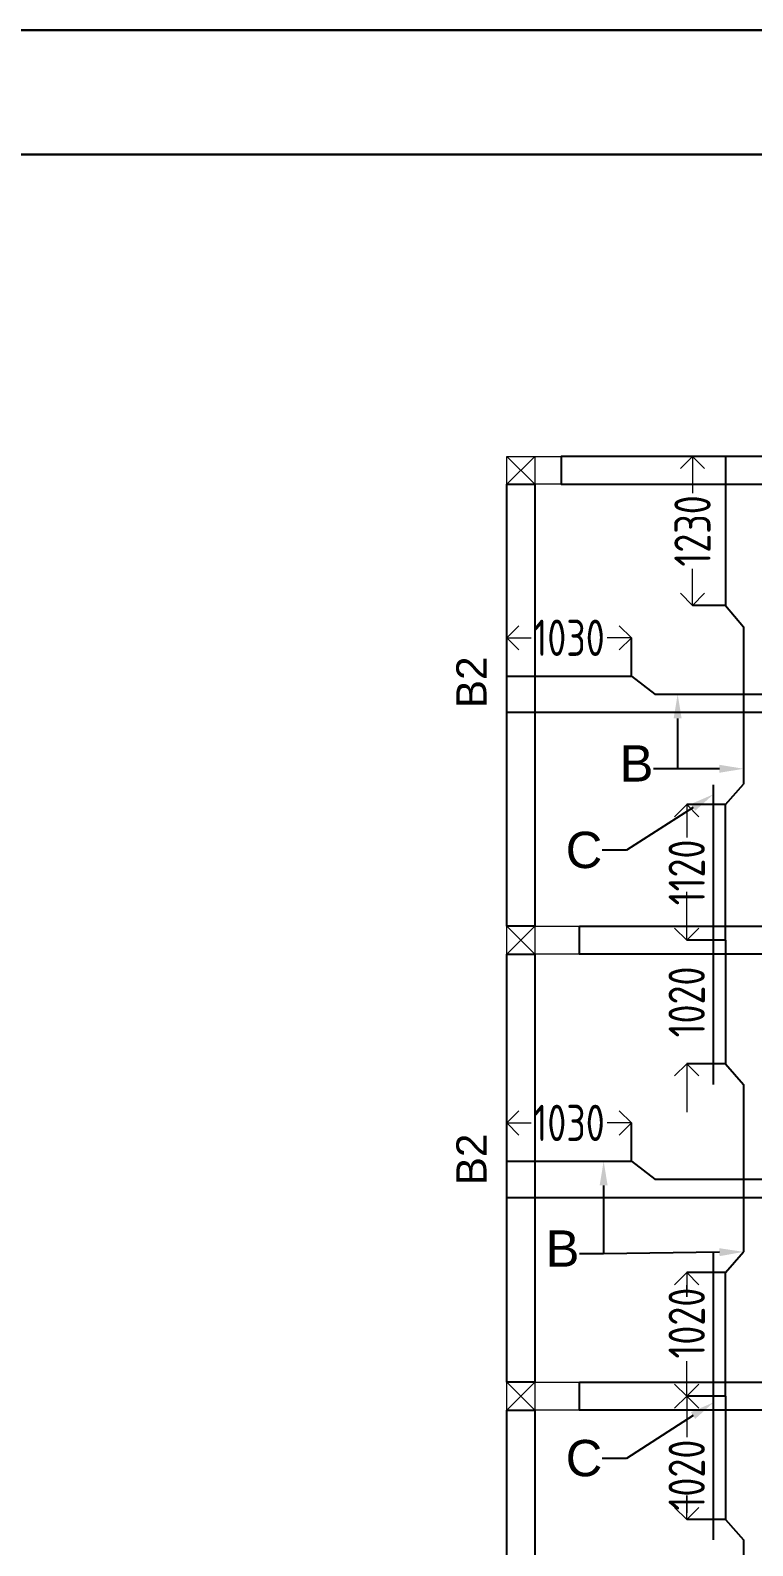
# Model space of a CAD drawing. Header units: inches. Extents: x -605 to 2991212, y -2872845 to 0.
# Drawn here: x 2841970 to 2847943, y -2243200 to -2230683 of the extents above; entities that cross this region are included whole.
import ezdxf
from ezdxf import colors
from ezdxf.entities.mleader import LeaderData, LeaderLine
from ezdxf.enums import TextEntityAlignment as Align
from ezdxf.math import Vec2, Vec3

# ---------------------------------------------------------------- set-up
doc = ezdxf.new("R2010")
doc.units = ezdxf.units.IN
doc.header["$LTSCALE"] = 600
doc.header["$MEASUREMENT"] = 0
for name, color, linetype, lineweight in [('rDIMension', 1, 'Continuous', 18), ('rRCC 2', 40, 'Continuous', 15), ('rREINF 1', 1, 'Continuous', 25), ('rSHEET', 2, 'Continuous', 30)]:
    doc.layers.add(name, color=color, linetype=linetype, lineweight=lineweight)
doc.styles.add('DIM', font='geniso.shx', dxfattribs={"width": 0.85})
doc.styles.get("Standard").update_dxf_attribs({"font": 'arial.ttf'})
doc.dimstyles.new('ST-100', dxfattribs={"dimscale": 100, "dimtxt": 2.5, "dimasz": 2, "dimexe": 0.18, "dimexo": 0.0625, "dimgap": 0.2, "dimtad": 0, "dimdec": 0, "dimzin": 0, "dimdsep": 46, "dimtxsty": 'DIM', "dimblk": 'OPEN90', "dimcen": 0.09, "dimclrd": 256, "dimclrt": 7, "dimadec": 0, "dimazin": 0, "dimtfac": 1, "dimtdec": 0, "dimtofl": 0, "dimtmove": 0, "dimatfit": 3, "dimldrblk": 'OPEN90', "dimfxl": 1, "dimtolj": 1, "dimtzin": 0, "dimlwd": -1, "dimarcsym": 0})

# ---------------------------------------------------------------- blocks, each defined once
blk = doc.blocks.new('_Open90')
at = {"color": 0, "linetype": 'ByBlock', "lineweight": -2}
for p, q in [((0, 0), (-1, 0)), ((-0.5, 0.5), (0, 0)), ((0, 0), (-0.5, -0.5))]:
    blk.add_line(p, q, dxfattribs=at)
blk = doc.blocks.new('*D972')
at = {"layer": 'Defpoints', "color": 0, "linetype": 'ByBlock'}
for p in [(2846940, -2235701), (2845910, -2236017), (2846940, -2236017)]:
    blk.add_point(p, dxfattribs=at)
at = {"layer": 'rDIMension', "color": 0, "linetype": 'ByBlock', "lineweight": -2}
for p, q in [((2845910, -2236017), (2845910, -2235701)), ((2846940, -2236017), (2846940, -2235701))]:
    blk.add_line(p, q, dxfattribs=at)
at = {"layer": 'rDIMension'}
for p, q in [((2846110, -2235701), (2846112, -2235701)), ((2846740, -2235701), (2846739, -2235701))]:
    blk.add_line(p, q, dxfattribs=at)
at = {"layer": 'rDIMension', "linetype": 'ByBlock', "xscale": 200, "yscale": 200, "zscale": 200, "rotation": 180}
blk.add_blockref('_Open90', (2845910, -2235701), dxfattribs=at)
at = {"layer": 'rDIMension', "linetype": 'ByBlock', "xscale": 200, "yscale": 200, "zscale": 200}
blk.add_blockref('_Open90', (2846940, -2235701), dxfattribs=at)
at = {"layer": 'rDIMension', "color": 7, "linetype": 'ByBlock', "insert": (2846425, -2235701), "char_height": 300, "attachment_point": 5, "style": 'DIM'}
blk.add_mtext('\\A1;1030', dxfattribs=at)
blk = doc.blocks.new('*D976')
at = {"layer": 'Defpoints', "color": 0, "linetype": 'ByBlock'}
for p in [(2847718, -2237079), (2847397, -2238199), (2847718, -2238199)]:
    blk.add_point(p, dxfattribs=at)
at = {"layer": 'rDIMension', "color": 0, "linetype": 'ByBlock', "lineweight": -2}
for p, q in [((2847718, -2237079), (2847397, -2237079)), ((2847718, -2238199), (2847397, -2238199))]:
    blk.add_line(p, q, dxfattribs=at)
at = {"layer": 'rDIMension'}
for p, q in [((2847397, -2237279), (2847397, -2237351)), ((2847397, -2237999), (2847397, -2237927))]:
    blk.add_line(p, q, dxfattribs=at)
at = {"layer": 'rDIMension', "linetype": 'ByBlock', "xscale": 200, "yscale": 200, "zscale": 200}
for p, rotation in [((2847397, -2237079), 90), ((2847397, -2238199), 270)]:
    blk.add_blockref('_Open90', p, dxfattribs=dict(at, rotation=rotation))
at = {"layer": 'rDIMension', "color": 7, "linetype": 'ByBlock', "insert": (2847397, -2237639), "char_height": 300, "attachment_point": 5, "rotation": 90, "style": 'DIM'}
blk.add_mtext('\\A1;1120', dxfattribs=at)
blk = doc.blocks.new('*D977')
at = {"layer": 'Defpoints', "color": 0, "linetype": 'ByBlock'}
for p in [(2847445, -2234203), (2847718, -2234203), (2847718, -2235433)]:
    blk.add_point(p, dxfattribs=at)
at = {"layer": 'rDIMension', "color": 0, "linetype": 'ByBlock', "lineweight": -2}
for p, q in [((2847718, -2234203), (2847445, -2234203)), ((2847718, -2235433), (2847445, -2235433))]:
    blk.add_line(p, q, dxfattribs=at)
at = {"layer": 'rDIMension'}
for p, q in [((2847445, -2234403), (2847445, -2234505)), ((2847445, -2235233), (2847445, -2235131))]:
    blk.add_line(p, q, dxfattribs=at)
at = {"layer": 'rDIMension', "linetype": 'ByBlock', "xscale": 200, "yscale": 200, "zscale": 200}
for p, rotation in [((2847445, -2234203), 90), ((2847445, -2235433), 270)]:
    blk.add_blockref('_Open90', p, dxfattribs=dict(at, rotation=rotation))
at = {"layer": 'rDIMension', "color": 7, "linetype": 'ByBlock', "insert": (2847445, -2234818), "char_height": 300, "attachment_point": 5, "rotation": 90, "style": 'DIM'}
blk.add_mtext('\\A1;1230', dxfattribs=at)
blk = doc.blocks.new('*D980')
at = {"layer": 'Defpoints', "color": 0, "linetype": 'ByBlock'}
for p in [(2846940, -2239708), (2845910, -2240024), (2846940, -2240024)]:
    blk.add_point(p, dxfattribs=at)
at = {"layer": 'rDIMension', "color": 0, "linetype": 'ByBlock', "lineweight": -2}
for p, q in [((2845910, -2240024), (2845910, -2239708)), ((2846940, -2240024), (2846940, -2239708))]:
    blk.add_line(p, q, dxfattribs=at)
at = {"layer": 'rDIMension'}
for p, q in [((2846110, -2239708), (2846112, -2239708)), ((2846740, -2239708), (2846739, -2239708))]:
    blk.add_line(p, q, dxfattribs=at)
at = {"layer": 'rDIMension', "linetype": 'ByBlock', "xscale": 200, "yscale": 200, "zscale": 200, "rotation": 180}
blk.add_blockref('_Open90', (2845910, -2239708), dxfattribs=at)
at = {"layer": 'rDIMension', "linetype": 'ByBlock', "xscale": 200, "yscale": 200, "zscale": 200}
blk.add_blockref('_Open90', (2846940, -2239708), dxfattribs=at)
at = {"layer": 'rDIMension', "color": 7, "linetype": 'ByBlock', "insert": (2846425, -2239708), "char_height": 300, "attachment_point": 5, "style": 'DIM'}
blk.add_mtext('\\A1;1030', dxfattribs=at)
blk = doc.blocks.new('*D1051')
at = {"layer": 'Defpoints', "color": 0, "linetype": 'ByBlock'}
for p in [(2847397, -2238199), (2847718, -2238199), (2847718, -2239219)]:
    blk.add_point(p, dxfattribs=at)
at = {"layer": 'rDIMension'}
for p, q in [((2847397, -2237999), (2847397, -2237799)), ((2847397, -2239419), (2847397, -2239619))]:
    blk.add_line(p, q, dxfattribs=at)
at = {"layer": 'rDIMension', "color": 0, "linetype": 'ByBlock', "lineweight": -2}
for p, q in [((2847718, -2238199), (2847397, -2238199)), ((2847718, -2239219), (2847397, -2239219))]:
    blk.add_line(p, q, dxfattribs=at)
at = {"layer": 'rDIMension', "linetype": 'ByBlock', "xscale": 200, "yscale": 200, "zscale": 200}
for p, rotation in [((2847397, -2238199), 270), ((2847397, -2239219), 90)]:
    blk.add_blockref('_Open90', p, dxfattribs=dict(at, rotation=rotation))
at = {"layer": 'rDIMension', "color": 7, "linetype": 'ByBlock', "insert": (2847397, -2238709), "char_height": 300, "attachment_point": 5, "rotation": 90, "style": 'DIM'}
blk.add_mtext('\\A1;1020', dxfattribs=at)
blk = doc.blocks.new('*D1052')
at = {"layer": 'Defpoints', "color": 0, "linetype": 'ByBlock'}
for p in [(2847718, -2240945), (2847397, -2241965), (2847718, -2241965)]:
    blk.add_point(p, dxfattribs=at)
at = {"layer": 'rDIMension', "color": 0, "linetype": 'ByBlock', "lineweight": -2}
for p, q in [((2847718, -2240945), (2847397, -2240945)), ((2847718, -2241965), (2847397, -2241965))]:
    blk.add_line(p, q, dxfattribs=at)
at = {"layer": 'rDIMension'}
for p, q in [((2847397, -2241145), (2847397, -2241049)), ((2847397, -2241765), (2847397, -2241676))]:
    blk.add_line(p, q, dxfattribs=at)
at = {"layer": 'rDIMension', "linetype": 'ByBlock', "xscale": 200, "yscale": 200, "zscale": 200}
for p, rotation in [((2847397, -2240945), 90), ((2847397, -2241965), 270)]:
    blk.add_blockref('_Open90', p, dxfattribs=dict(at, rotation=rotation))
at = {"layer": 'rDIMension', "color": 7, "linetype": 'ByBlock', "insert": (2847397, -2241362), "char_height": 300, "attachment_point": 5, "rotation": 90, "style": 'DIM'}
blk.add_mtext('\\A1;1020', dxfattribs=at)
blk = doc.blocks.new('*D1055')
at = {"layer": 'Defpoints', "color": 0, "linetype": 'ByBlock'}
for p in [(2847397, -2241965), (2847718, -2241965), (2847718, -2242985)]:
    blk.add_point(p, dxfattribs=at)
at = {"layer": 'rDIMension', "color": 0, "linetype": 'ByBlock', "lineweight": -2}
for p, q in [((2847718, -2241965), (2847397, -2241965)), ((2847718, -2242985), (2847397, -2242985))]:
    blk.add_line(p, q, dxfattribs=at)
at = {"layer": 'rDIMension'}
for p, q in [((2847397, -2242165), (2847397, -2242303)), ((2847397, -2242785), (2847397, -2242930))]:
    blk.add_line(p, q, dxfattribs=at)
at = {"layer": 'rDIMension', "linetype": 'ByBlock', "xscale": 200, "yscale": 200, "zscale": 200}
for p, rotation in [((2847397, -2241965), 90), ((2847397, -2242985), 270)]:
    blk.add_blockref('_Open90', p, dxfattribs=dict(at, rotation=rotation))
at = {"layer": 'rDIMension', "color": 7, "linetype": 'ByBlock', "insert": (2847397, -2242617), "char_height": 300, "attachment_point": 5, "rotation": 90, "style": 'DIM'}
blk.add_mtext('\\A1;1020', dxfattribs=at)

msp = doc.modelspace()

# ---------------------------------------------------------------- linework, layer by layer
at = {"color": 1, "linetype": 'ByBlock'}
for points in [[(2852460.3, -2234202.9), (2846360.3, -2234202.9), (2846360.3, -2234432.9), (2852460.3, -2234432.9)], [(2845910.3, -2234432.9), (2846140.3, -2234432.9), (2846140.3, -2238084), (2845910.3, -2238084)], [(2846510.3, -2238084), (2852310.3, -2238084), (2852310.3, -2238314), (2846510.3, -2238314)], [(2845910.3, -2238314), (2846140.3, -2238314), (2846140.3, -2241850), (2845910.3, -2241850)], [(2846510.3, -2241850), (2852310.3, -2241850), (2852310.3, -2242080), (2846510.3, -2242080)], [(2845910.3, -2242080), (2846140.3, -2242080), (2846140.3, -2245550), (2845910.3, -2245550)]]:
    msp.add_lwpolyline(points, close=True, dxfattribs=at)
at = {"color": 4, "linetype": 'ByBlock'}
for points in [[(2847717.8, -2234202.9), (2847717.8, -2235432.9), (2847867.8, -2235609.8)], [(2847867.8, -2235609.8), (2847867.8, -2236911.2)], [(2845910.3, -2236016.6), (2846940.3, -2236016.6), (2847133.5, -2236166.6)], [(2847133.5, -2236166.6), (2848302, -2236166.6)], [(2845910.3, -2236316.6), (2849410.3, -2236316.6)], [(2847617.8, -2239390.8), (2847617.8, -2236916.6)], [(2847717.8, -2238199), (2847717.8, -2237079), (2847867.8, -2236911.2)], [(2847717.8, -2238199), (2847717.8, -2239219), (2847867.8, -2239390.8)], [(2847867.8, -2239390.8), (2847867.8, -2240773.2)], [(2845910.3, -2240024.1), (2846940.3, -2240024.1), (2847133.5, -2240174.1)], [(2847133.5, -2240174.1), (2848302, -2240174.1)], [(2845910.3, -2240324.1), (2849410.3, -2240324.1)], [(2847617.8, -2243151.8), (2847617.8, -2240773.2)], [(2847717.8, -2241965), (2847717.8, -2240945), (2847867.8, -2240773.2)], [(2847717.8, -2241965), (2847717.8, -2242985), (2847867.8, -2243151.8)], [(2847867.8, -2243151.8), (2847867.8, -2244478.2)]]:
    msp.add_lwpolyline(points, dxfattribs=at)
at = {"layer": 'rRCC 2', "color": 6}
for p, q in [((2845910.3, -2234202.9), (2846140.3, -2234432.9)), ((2845910.3, -2234432.9), (2846140.3, -2234202.9)), ((2845910.3, -2238084), (2846140.3, -2238314)), ((2845910.3, -2238314), (2846140.3, -2238084)), ((2845910.3, -2241850), (2846140.3, -2242080)), ((2845910.3, -2242080), (2846140.3, -2241850))]:
    msp.add_line(p, q, dxfattribs=at)
for points in [[(2845910.3, -2234432.9), (2845910.3, -2234202.9), (2846360.3, -2234202.9), (2846360.3, -2234432.9)], [(2845910.3, -2234202.9), (2846140.3, -2234202.9), (2846140.3, -2234432.9), (2845910.3, -2234432.9)], [(2845910.3, -2238314), (2845910.3, -2238084), (2846510.3, -2238084), (2846510.3, -2238314)], [(2845910.3, -2238084), (2846140.3, -2238084), (2846140.3, -2238314), (2845910.3, -2238314)], [(2845910.3, -2242080), (2845910.3, -2241850), (2846510.3, -2241850), (2846510.3, -2242080)], [(2845910.3, -2241850), (2846140.3, -2241850), (2846140.3, -2242080), (2845910.3, -2242080)]]:
    msp.add_lwpolyline(points, close=True, dxfattribs=at)
at = {"layer": 'rSHEET'}
msp.add_lwpolyline([(2899023.7, -2338408.5), (2899023.7, -2230682.9), (2822854, -2230682.9), (2822854, -2338408.5)], close=True, dxfattribs=at)
msp.add_lwpolyline([(2897999.7, -2336613), (2897999.7, -2232478.3, 0.4142136), (2897230.2, -2231708.9), (2824647.5, -2231708.9, 0.4142136), (2823878.1, -2232478.3), (2823878.1, -2336613, 0.4142136), (2824647.5, -2337382.5), (2897230.2, -2337382.5, 0.4142136)], format="xyb", close=True, dxfattribs=at)

# ---------------------------------------------------------------- texts
at = {"layer": 'rRCC 2'}
for p in [(2845617.6, -2236068.6), (2845617.6, -2240009.9)]:
    msp.add_text('B2', height=250, rotation=90, dxfattribs=at).set_placement(p, align=Align.MIDDLE_CENTER)

# ---------------------------------------------------------------- dimensions: what is measured, and where the dimension line sits
at = {"layer": 'rDIMension', "color": 1, "linetype": 'ByBlock'}
for base, p1, p2, picture, middle in [((2847445.1, -2234202.9), (2847717.8, -2235432.9), (2847717.8, -2234202.9), '*D977', (2847445.1, -2234817.9)), ((2847397.2, -2238199), (2847717.8, -2237079), (2847717.8, -2238199), '*D976', (2847397.2, -2237639)), ((2847397.1, -2238199), (2847717.8, -2239219), (2847717.8, -2238199), '*D1051', (2847397.1, -2238709))]:
    dim = msp.add_linear_dim(base=base, p1=p1, p2=p2, angle=90, dimstyle='ST-100', override={"dimtxt": 3, "dimexe": 0, "dimexo": 0, "dimtmove": 1, "dimfxl": 1.25, "dimtfillclr": 256, "dimarcsym": 2}, dxfattribs=at)
    dim.commit()
    dim.dimension.update_dxf_attribs({"geometry": picture, "text_midpoint": middle})
for base, p1, p2, picture, middle in [((2846940.3, -2235700.8), (2845910.3, -2236016.6), (2846940.3, -2236016.6), '*D972', (2846425.3, -2235700.8)), ((2846940.3, -2239708.3), (2845910.3, -2240024.1), (2846940.3, -2240024.1), '*D980', (2846425.3, -2239708.3))]:
    dim = msp.add_linear_dim(base=base, p1=p1, p2=p2, dimstyle='ST-100', override={"dimtxt": 3, "dimasz": 2, "dimexe": 0, "dimexo": 0, "dimtmove": 1, "dimfxl": 1.25, "dimtfillclr": 256, "dimarcsym": 2}, dxfattribs=at)
    dim.commit()
    dim.dimension.update_dxf_attribs({"geometry": picture, "text_midpoint": middle, "dimtype": 160})
for p1, picture, middle in [((2847717.8, -2240945), '*D1052', (2847397.1, -2241362.4)), ((2847717.8, -2242985), '*D1055', (2847397.1, -2242616.7))]:
    dim = msp.add_linear_dim(base=(2847397.1, -2241965), p1=p1, p2=(2847717.8, -2241965), angle=90, dimstyle='ST-100', override={"dimtxt": 3, "dimexe": 0, "dimexo": 0, "dimtmove": 1, "dimfxl": 1.25, "dimtfillclr": 256, "dimarcsym": 2}, dxfattribs=at)
    dim.commit()
    dim.dimension.update_dxf_attribs({"geometry": picture, "text_midpoint": middle, "dimtype": 160})

# ---------------------------------------------------------------- leaders
at = {"layer": 'rREINF 1', "color": 3, "linetype": 'ByBlock'}
ml = msp.add_multileader_mtext('Standard', dxfattribs=at)
ml.set_content('B', color=3)
ml.set_leader_properties()
ml.build(insert=Vec2(0, 0))
ml.multileader.update_dxf_attribs({"text_top_attachment_type": 0, "text_bottom_attachment_type": 0, "dogleg_length": 200, "arrow_head_size": 200})
ctx = ml.context
ctx.base_point, ctx.char_height, ctx.arrow_head_size, ctx.landing_gap_size, ctx.plane_origin = Vec3(2846895.4, -2236782.9), 300, 200, 0.09, Vec3(2847356.3, -2236189.7)
ctx.text_align_type = 2
notes = []
notes.append((ctx, [(0, (1, 1, 0), (2847322.2, -2236782.9), (-1, 0), 200, [(0, [(2847322.2, -2236166.6)], 256, [])])]))
ctx.mtext.insert, ctx.mtext.alignment, ctx.mtext.flow_direction = Vec3(2847122.1, -2236588.5), 3, 5
ml = msp.add_multileader_mtext('Standard', dxfattribs=at)
ml.set_content('', color=3)
ml.set_leader_properties()
ml.build(insert=Vec2(0, 0))
ml.multileader.update_dxf_attribs({"text_top_attachment_type": 0, "text_bottom_attachment_type": 0, "dogleg_length": 200, "arrow_head_size": 200})
ctx = ml.context
ctx.base_point, ctx.char_height, ctx.arrow_head_size, ctx.landing_gap_size, ctx.plane_origin = Vec3(2847122, -2236782.9), 300, 200, 0.09, Vec3(2847925.5, -2236782.9)
ctx.text_align_type = 2
notes.append((ctx, [(0, (1, 1, 0), (2847322.2, -2236782.9), (-1, 0), 200, [(0, [(2847867.8, -2236782.9)], 256, [])])]))
ctx.mtext.insert, ctx.mtext.alignment, ctx.mtext.flow_direction = Vec3(2847122.1, -2236632.9), 3, 5
ml = msp.add_multileader_mtext('Standard', dxfattribs=at)
ml.set_content('C', color=3)
ml.set_leader_properties()
ml.build(insert=Vec2(0, 0))
ml.multileader.update_dxf_attribs({"text_top_attachment_type": 0, "text_bottom_attachment_type": 0, "dogleg_length": 200, "arrow_head_size": 200})
ctx = ml.context
ctx.base_point, ctx.char_height, ctx.arrow_head_size, ctx.landing_gap_size, ctx.plane_origin = Vec3(2846433.9, -2237455.7), 300, 200, 0.09, Vec3(2847196.4, -2237244.4)
ctx.text_align_type = 2
notes.append((ctx, [(1, (1, 1, 0), (2846899.3, -2237455.7), (-1, 0), 200, [(0, [(2847617.8, -2236993.8)], 256, [])])]))
ctx.mtext.insert, ctx.mtext.alignment, ctx.mtext.flow_direction = Vec3(2846699.2, -2237303.1), 3, 5
ml = msp.add_multileader_mtext('Standard', dxfattribs=at)
ml.set_content('B', color=3)
ml.set_leader_properties()
ml.build(insert=Vec2(0, 0))
ml.multileader.update_dxf_attribs({"text_top_attachment_type": 0, "text_bottom_attachment_type": 0, "dogleg_length": 200, "arrow_head_size": 200})
ctx = ml.context
ctx.base_point, ctx.char_height, ctx.arrow_head_size, ctx.landing_gap_size, ctx.plane_origin = Vec3(2846283.7, -2240790.4), 300, 200, 0.09, Vec3(2846744.5, -2240197.2)
ctx.text_align_type = 2
notes.append((ctx, [(0, (1, 1, 0), (2846710.4, -2240790.4), (-1, 0), 200, [(0, [(2846710.4, -2240024.1)], 256, [])])]))
ctx.mtext.insert, ctx.mtext.alignment, ctx.mtext.flow_direction = Vec3(2846510.3, -2240596), 3, 5
ml = msp.add_multileader_mtext('Standard', dxfattribs=at)
ml.set_content('', color=3)
ml.set_leader_properties()
ml.build(insert=Vec2(0, 0))
ml.multileader.update_dxf_attribs({"text_top_attachment_type": 0, "text_bottom_attachment_type": 0, "dogleg_length": 200, "arrow_head_size": 200})
ctx = ml.context
ctx.base_point, ctx.char_height, ctx.arrow_head_size, ctx.landing_gap_size, ctx.plane_origin = Vec3(2846510.2, -2240790.4), 300, 200, 0.09, Vec3(2847313.8, -2240790.4)
ctx.text_align_type = 2
notes.append((ctx, [(0, (1, 1, 0), (2846710.4, -2240790.4), (-1, 0), 200, [(0, [(2847867.8, -2240773.2)], 256, [])])]))
ctx.mtext.insert, ctx.mtext.alignment, ctx.mtext.flow_direction = Vec3(2846510.3, -2240640.4), 3, 5
ml = msp.add_multileader_mtext('Standard', dxfattribs=at)
ml.set_content('C', color=3)
ml.set_leader_properties()
ml.build(insert=Vec2(0, 0))
ml.multileader.update_dxf_attribs({"text_top_attachment_type": 0, "text_bottom_attachment_type": 0, "dogleg_length": 200, "arrow_head_size": 200})
ctx = ml.context
ctx.base_point, ctx.char_height, ctx.arrow_head_size, ctx.landing_gap_size, ctx.plane_origin = Vec3(2846433.9, -2242479.4), 300, 200, 0.09, Vec3(2847196.4, -2242268.2)
ctx.text_align_type = 2
notes.append((ctx, [(1, (1, 1, 0), (2846899.3, -2242479.4), (-1, 0), 200, [(0, [(2847617.8, -2242017.5)], 256, [])])]))
ctx.mtext.insert, ctx.mtext.alignment, ctx.mtext.flow_direction = Vec3(2846699.2, -2242326.9), 3, 5
for ctx, leaders in notes:
    for number, flags, end, landing, length, lines in leaders:
        leader = LeaderData()
        leader.index, (leader.has_last_leader_line, leader.has_dogleg_vector, leader.attachment_direction) = number, flags
        leader.last_leader_point, leader.dogleg_vector, leader.dogleg_length = Vec3(end), Vec3(landing), length
        for number, points, colour, breaks in lines:
            line = LeaderLine()
            line.index, line.vertices, line.color, line.breaks = number, Vec3.list(points), colors.encode_raw_color(colour), breaks
            leader.lines.append(line)
        ctx.leaders.append(leader)

doc.saveas('drawing.dxf')
